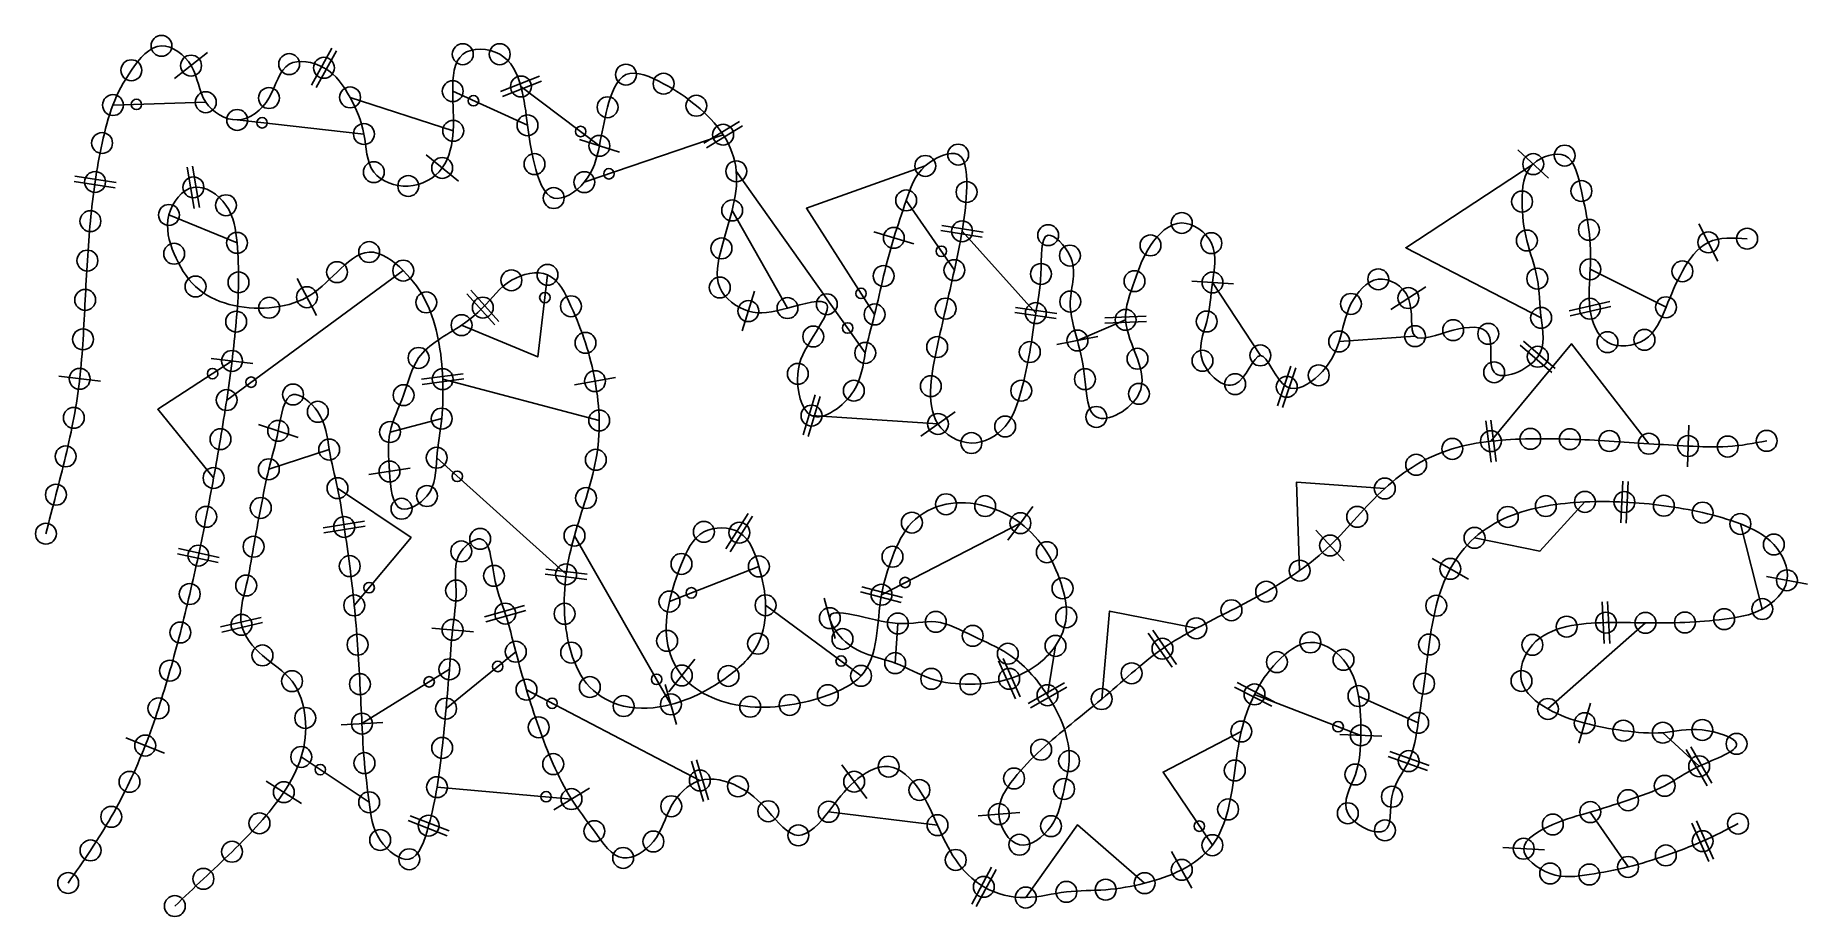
# Model space of a CAD drawing. Header units: inches. Extents: x 0.2 to 10.8, y 0.1 to 5.4.
import ezdxf

# ---------------------------------------------------------------- set-up
doc = ezdxf.new("R2010")
doc.units = ezdxf.units.IN
for name, color, linetype in [('Events_T26', 11, 'Continuous'), ('Events_T27', 28, 'Continuous'), ('Events_T28', 14, 'Continuous'), ('Holes_T26', 149, 'Continuous'), ('Holes_T27', 96, 'Continuous'), ('Holes_T28', 81, 'Continuous'), ('NumMarks_T26', 17, 'Continuous'), ('NumMarks_T27', 12, 'Continuous'), ('NumMarks_T28', 8, 'Continuous'), ('RampingMarks_T26', 30, 'Continuous'), ('RampingMarks_T27', 10, 'Continuous'), ('RampingMarks_T28', 25, 'Continuous'), ('TrackPath_T26', 9, 'Continuous'), ('TrackPath_T27', 57, 'Continuous'), ('TrackPath_T28', 29, 'Continuous')]:
    doc.layers.add(name, color=color, linetype=linetype)

msp = doc.modelspace()

# ---------------------------------------------------------------- linework, layer by layer
at = {"layer": 'Events_T26'}
for points in [[(1.394, 4.156), (0.987, 4.323)], [(1.332, 3.216), (2.388, 3.99)], [(2.737, 3.664), (3.192, 3.474), (3.251, 3.965)], [(8.893, 2.97), (9.374, 3.553), (9.837, 2.955)], [(1.254, 2.75), (0.92, 3.161), (1.364, 3.45)], [(2.624, 3.341), (3.56, 3.094)], [(2.618, 3.105), (2.309, 3.025)], [(2.588, 2.871), (3.362, 2.174)], [(7.749, 2.196), (7.73, 2.725), (8.258, 2.687)], [(5.248, 2.052), (6.079, 2.48)], [(3.412, 2.405), (3.989, 1.396)], [(4.515, 2.221), (3.98, 2.011)], [(4.555, 1.989), (5.126, 1.567)], [(6.565, 1.428), (6.612, 1.954), (7.131, 1.851)], [(5.33, 1.643), (5.346, 1.88)], [(6.289, 1.746), (6.241, 1.451)]]:
    msp.add_lwpolyline(points, dxfattribs=at)
at = {"layer": 'Events_T27'}
for points in [[(3.092, 5.091), (3.561, 4.736)], [(0.652, 4.98), (1.207, 4.997)], [(2.07, 5.026), (2.687, 4.826)], [(2.684, 5.063), (3.131, 4.859)], [(1.395, 4.891), (2.153, 4.807)], [(3.471, 4.519), (4.301, 4.803)], [(4.38, 4.584), (5.151, 3.498)], [(5.207, 3.728), (4.799, 4.363), (5.51, 4.616)], [(9.193, 3.708), (8.383, 4.127), (9.146, 4.627)], [(4.355, 4.35), (4.686, 3.766)], [(5.396, 4.41), (5.684, 3.993)], [(5.73, 4.225), (6.171, 3.736)], [(9.487, 3.998), (9.94, 3.771)], [(7.228, 3.919), (7.514, 3.483)], [(6.42, 3.572), (6.708, 3.696)], [(7.985, 3.566), (8.439, 3.598)], [(4.83, 3.123), (5.586, 3.073)]]:
    msp.add_lwpolyline(points, dxfattribs=at)
at = {"layer": 'Events_T28'}
for points in [[(1.584, 2.802), (1.945, 2.92)], [(1.995, 2.689), (2.435, 2.394), (2.095, 1.988)], [(8.795, 2.392), (9.186, 2.312), (9.455, 2.607)], [(10.385, 2.475), (10.516, 1.966)], [(9.817, 1.884), (9.234, 1.369)], [(2.644, 1.371), (3.061, 1.711)], [(2.141, 1.281), (2.664, 1.606)], [(3.125, 1.484), (4.162, 0.941)], [(7.479, 1.456), (8.115, 1.211)], [(8.101, 1.446), (8.458, 1.286)], [(7.227, 0.554), (6.932, 0.991), (7.4, 1.234)], [(9.921, 1.227), (10.138, 1.026)], [(1.778, 1.082), (2.184, 0.811)], [(2.59, 0.901), (3.394, 0.83)], [(4.932, 0.754), (5.583, 0.674)], [(9.487, 0.752), (9.713, 0.424)], [(6.111, 0.241), (6.42, 0.675), (6.822, 0.327)]]:
    msp.add_lwpolyline(points, dxfattribs=at)
at = {"layer": 'Holes_T26'}
for centre in [(1.133, 4.488), (0.987, 4.323), (1.328, 4.381), (1.018, 4.091), (1.394, 4.156), (2.184, 4.101), (1.992, 3.981), (2.388, 3.99), (1.146, 3.895), (1.403, 3.92), (3.035, 3.932), (3.251, 3.965), (1.586, 3.768), (1.812, 3.831), (2.526, 3.8), (2.864, 3.769), (3.391, 3.777), (1.389, 3.685), (2.737, 3.664), (3.478, 3.558), (1.364, 3.45), (2.48, 3.468), (2.624, 3.341), (2.39, 3.245), (3.535, 3.329), (1.332, 3.216), (2.309, 3.025), (2.618, 3.105), (3.56, 3.094), (1.295, 2.982), (8.662, 2.924), (8.893, 2.97), (9.129, 2.984), (9.365, 2.982), (9.601, 2.971), (9.837, 2.955), (10.072, 2.941), (10.309, 2.938), (10.542, 2.972), (2.588, 2.871), (3.54, 2.859), (8.446, 2.829), (1.254, 2.75), (2.306, 2.789), (2.53, 2.642), (3.481, 2.63), (5.634, 2.593), (8.258, 2.687), (1.21, 2.518), (2.378, 2.566), (5.43, 2.483), (5.868, 2.582), (8.093, 2.518), (3.412, 2.405), (4.186, 2.428), (4.398, 2.423), (6.079, 2.48), (1.163, 2.286), (5.314, 2.279), (6.237, 2.306), (7.931, 2.346), (3.362, 2.174), (4.052, 2.236), (4.515, 2.221), (7.749, 2.196), (6.331, 2.09), (7.549, 2.07), (1.111, 2.056), (3.98, 2.011), (4.555, 1.989), (5.248, 2.052), (7.341, 1.959), (3.353, 1.938), (4.939, 1.912), (5.346, 1.88), (5.573, 1.89), (6.353, 1.917), (7.131, 1.851), (1.055, 1.826), (3.966, 1.776), (4.51, 1.759), (5.015, 1.787), (5.794, 1.806), (6.289, 1.746), (3.392, 1.706), (5.33, 1.643), (6.004, 1.699), (6.929, 1.729), (0.993, 1.598), (4.054, 1.569), (4.333, 1.566), (5.126, 1.567), (5.546, 1.549), (6.012, 1.549), (6.744, 1.582), (3.504, 1.5), (4.927, 1.451), (5.779, 1.517), (6.241, 1.451), (6.565, 1.428), (0.924, 1.372), (3.706, 1.386), (3.989, 1.396), (4.463, 1.382), (4.699, 1.393), (0.845, 1.15), (6.203, 1.125), (6.37, 1.057), (0.751, 0.933), (6.041, 0.953), (6.34, 0.89), (0.642, 0.724), (5.95, 0.74), (6.262, 0.668), (0.518, 0.523), (6.073, 0.557), (0.384, 0.328)]:
    msp.add_circle(centre, 0.0625, dxfattribs=at)
at = {"layer": 'Holes_T27'}
for centre in [(0.942, 5.334), (2.744, 5.284), (2.965, 5.284), (0.762, 5.188), (1.119, 5.216), (1.706, 5.225), (1.914, 5.203), (3.72, 5.162), (2.07, 5.026), (2.684, 5.063), (3.092, 5.091), (3.945, 5.108), (0.652, 4.98), (1.207, 4.997), (1.585, 5.022), (3.61, 4.967), (4.141, 4.976), (1.395, 4.891), (2.687, 4.826), (3.131, 4.859), (0.587, 4.753), (2.153, 4.807), (3.561, 4.736), (4.301, 4.803), (2.621, 4.604), (3.173, 4.627), (5.51, 4.616), (5.707, 4.684), (9.146, 4.627), (9.334, 4.678), (0.545, 4.52), (2.212, 4.579), (2.418, 4.496), (3.471, 4.519), (4.38, 4.584), (3.288, 4.424), (5.396, 4.41), (5.757, 4.46), (9.079, 4.403), (9.434, 4.466), (0.517, 4.286), (4.355, 4.35), (5.322, 4.186), (5.73, 4.225), (6.245, 4.202), (7.044, 4.275), (9.479, 4.234), (10.425, 4.181), (4.291, 4.123), (6.375, 4.08), (6.857, 4.141), (7.221, 4.154), (9.108, 4.17), (10.193, 4.159), (0.499, 4.05), (5.684, 3.993), (6.202, 3.97), (9.487, 3.998), (10.038, 3.986), (4.281, 3.889), (5.261, 3.958), (6.761, 3.927), (7.228, 3.919), (8.219, 3.938), (9.17, 3.942), (0.486, 3.815), (4.686, 3.766), (4.921, 3.789), (5.632, 3.763), (6.377, 3.805), (8.056, 3.791), (8.399, 3.826), (9.485, 3.762), (9.94, 3.771), (4.452, 3.748), (5.207, 3.728), (6.171, 3.736), (6.708, 3.696), (7.193, 3.686), (9.193, 3.708), (0.473, 3.579), (4.84, 3.596), (6.42, 3.572), (7.985, 3.566), (8.439, 3.598), (8.667, 3.634), (8.877, 3.612), (9.59, 3.562), (9.811, 3.576), (5.151, 3.498), (5.581, 3.533), (6.135, 3.503), (6.779, 3.463), (7.168, 3.451), (7.514, 3.483), (9.173, 3.475), (0.453, 3.343), (4.748, 3.373), (6.465, 3.341), (7.863, 3.364), (8.912, 3.382), (5.083, 3.272), (5.543, 3.299), (6.084, 3.272), (6.788, 3.253), (7.363, 3.311), (7.672, 3.295), (4.83, 3.123), (0.418, 3.11), (5.586, 3.073), (5.988, 3.058), (6.533, 3.115), (5.786, 2.959), (0.369, 2.879), (0.311, 2.65), (0.251, 2.417)]:
    msp.add_circle(centre, 0.0625, dxfattribs=at)
at = {"layer": 'Holes_T28'}
for centre in [(1.729, 3.249), (1.877, 3.146), (1.64, 3.032), (1.945, 2.92), (1.584, 2.802), (1.995, 2.689), (9.455, 2.607), (9.691, 2.606), (1.536, 2.571), (8.994, 2.517), (9.221, 2.582), (9.927, 2.584), (10.159, 2.543), (2.035, 2.457), (2.848, 2.386), (8.795, 2.392), (10.385, 2.475), (1.493, 2.339), (2.735, 2.311), (10.585, 2.352), (2.068, 2.223), (2.931, 2.165), (8.65, 2.207), (1.449, 2.107), (2.704, 2.077), (10.663, 2.138), (2.095, 1.988), (8.566, 1.986), (10.516, 1.966), (1.421, 1.872), (2.998, 1.939), (9.346, 1.861), (9.581, 1.885), (9.817, 1.884), (10.053, 1.886), (10.288, 1.906), (2.115, 1.753), (2.683, 1.842), (7.813, 1.767), (8.523, 1.754), (9.141, 1.752), (1.546, 1.689), (3.061, 1.711), (7.613, 1.649), (8.011, 1.663), (1.723, 1.535), (2.664, 1.606), (9.076, 1.536), (2.129, 1.517), (3.125, 1.484), (7.479, 1.456), (8.101, 1.446), (8.493, 1.52), (2.644, 1.371), (9.234, 1.369), (1.802, 1.315), (2.141, 1.281), (3.198, 1.259), (7.4, 1.234), (8.115, 1.211), (8.458, 1.286), (9.454, 1.284), (9.685, 1.239), (9.921, 1.227), (10.157, 1.243), (2.621, 1.136), (10.362, 1.16), (1.778, 1.082), (2.156, 1.045), (3.285, 1.039), (5.291, 1.024), (7.361, 1.001), (8.401, 1.057), (10.138, 1.026), (2.59, 0.901), (4.162, 0.941), (4.39, 0.906), (5.085, 0.934), (8.082, 0.977), (9.932, 0.909), (1.674, 0.871), (2.184, 0.811), (3.394, 0.83), (3.991, 0.787), (5.475, 0.884), (8.301, 0.844), (9.713, 0.823), (1.528, 0.685), (4.571, 0.757), (4.932, 0.754), (7.321, 0.768), (8.037, 0.745), (9.487, 0.752), (10.371, 0.683), (2.25, 0.585), (2.54, 0.671), (3.531, 0.638), (3.884, 0.576), (4.751, 0.613), (5.583, 0.674), (8.259, 0.643), (9.263, 0.678), (10.159, 0.578), (1.364, 0.515), (2.424, 0.47), (3.703, 0.478), (7.227, 0.554), (9.089, 0.533), (9.939, 0.493), (5.692, 0.466), (7.044, 0.407), (9.247, 0.385), (9.481, 0.379), (9.713, 0.424), (1.193, 0.353), (5.86, 0.305), (6.354, 0.275), (6.589, 0.288), (6.822, 0.327), (1.022, 0.19), (6.111, 0.241)]:
    msp.add_circle(centre, 0.0625, dxfattribs=at)
at = {"layer": 'NumMarks_T26'}
for points in [[(1.138, 4.362), (1.096, 4.608)], [(1.169, 4.367), (1.127, 4.614)], [(1.754, 3.942), (1.87, 3.721)], [(2.769, 3.852), (2.936, 3.665)], [(2.792, 3.873), (2.959, 3.686)], [(1.24, 3.465), (1.488, 3.435)], [(2.746, 3.373), (2.498, 3.34)], [(2.75, 3.342), (2.502, 3.309)], [(3.658, 3.35), (3.412, 3.307)], [(8.862, 3.092), (8.894, 2.844)], [(8.893, 3.096), (8.925, 2.848)], [(10.077, 3.066), (10.068, 2.816)], [(2.183, 2.771), (2.43, 2.808)], [(6.154, 2.58), (6.004, 2.379)], [(4.318, 2.326), (4.451, 2.537)], [(4.344, 2.309), (4.477, 2.521)], [(7.846, 2.438), (8.016, 2.255)], [(1.037, 2.297), (1.282, 2.245)], [(1.044, 2.328), (1.288, 2.275)], [(3.485, 2.143), (3.237, 2.174)], [(3.488, 2.174), (3.24, 2.205)], [(4.905, 2.032), (4.972, 1.791)], [(5.123, 2.069), (5.365, 2.005)], [(5.131, 2.099), (5.373, 2.035)], [(6.844, 1.823), (6.987, 1.618)], [(6.87, 1.84), (7.013, 1.635)], [(4.132, 1.667), (3.977, 1.471)], [(6.049, 1.429), (5.947, 1.657)], [(6.078, 1.442), (5.975, 1.67)], [(3.954, 1.516), (4.023, 1.276)], [(6.342, 1.526), (6.125, 1.402)], [(6.357, 1.499), (6.14, 1.375)], [(0.728, 1.196), (0.961, 1.104)], [(5.826, 0.729), (6.075, 0.75)]]:
    msp.add_lwpolyline(points, dxfattribs=at)
at = {"layer": 'NumMarks_T27'}
for points in [[(1.96, 5.32), (1.84, 5.1)], [(1.988, 5.305), (1.868, 5.085)], [(1.217, 5.294), (1.021, 5.139)], [(3.202, 5.152), (2.969, 5.061)], [(3.214, 5.122), (2.981, 5.031)], [(4.399, 4.882), (4.186, 4.752)], [(3.442, 4.774), (3.681, 4.699)], [(4.416, 4.855), (4.202, 4.725)], [(2.525, 4.683), (2.718, 4.525)], [(9.054, 4.713), (9.237, 4.542)], [(0.419, 4.523), (0.666, 4.486)], [(0.424, 4.554), (0.671, 4.517)], [(5.856, 4.221), (5.609, 4.26)], [(10.136, 4.27), (10.249, 4.047)], [(5.202, 4.222), (5.441, 4.15)], [(5.851, 4.191), (5.604, 4.229)], [(7.353, 3.912), (7.104, 3.926)], [(4.488, 3.868), (4.415, 3.629)], [(8.504, 3.894), (8.294, 3.758)], [(6.045, 3.739), (6.292, 3.703)], [(6.05, 3.77), (6.297, 3.734)], [(6.583, 3.707), (6.832, 3.717)], [(9.603, 3.806), (9.36, 3.749)], [(9.61, 3.776), (9.367, 3.719)], [(6.584, 3.676), (6.834, 3.686)], [(6.542, 3.596), (6.297, 3.549)], [(9.068, 3.544), (9.257, 3.381)], [(9.088, 3.568), (9.278, 3.405)], [(7.697, 3.419), (7.617, 3.182)], [(7.727, 3.409), (7.647, 3.172)], [(0.329, 3.358), (0.577, 3.329)], [(4.851, 3.247), (4.779, 3.008)], [(4.881, 3.238), (4.809, 2.999)], [(5.688, 3.145), (5.484, 3)]]:
    msp.add_lwpolyline(points, dxfattribs=at)
at = {"layer": 'NumMarks_T28'}
for points in [[(1.522, 3.07), (1.759, 2.993)], [(9.682, 2.731), (9.67, 2.481)], [(9.713, 2.73), (9.701, 2.48)], [(2.156, 2.491), (1.909, 2.452)], [(2.161, 2.461), (1.914, 2.422)], [(8.541, 2.268), (8.759, 2.145)], [(10.786, 2.116), (10.54, 2.16)], [(1.295, 1.859), (1.539, 1.916)], [(3.114, 1.988), (2.873, 1.919)], [(3.122, 1.958), (2.882, 1.889)], [(9.571, 1.76), (9.559, 2.009)], [(9.603, 1.761), (9.59, 2.011)], [(1.303, 1.829), (1.546, 1.885)], [(2.559, 1.852), (2.808, 1.831)], [(7.36, 1.499), (7.583, 1.385)], [(7.375, 1.527), (7.597, 1.412)], [(9.488, 1.404), (9.419, 1.164)], [(2.266, 1.288), (2.017, 1.274)], [(8.24, 1.206), (7.99, 1.216)], [(4.141, 1.065), (4.213, 0.825)], [(8.278, 1.085), (8.514, 1.001)], [(8.289, 1.114), (8.524, 1.03)], [(10.187, 0.91), (10.061, 1.126)], [(10.214, 0.926), (10.088, 1.142)], [(4.111, 1.056), (4.183, 0.816)], [(5.01, 1.034), (5.16, 0.834)], [(1.568, 0.937), (1.78, 0.804)], [(3.501, 0.896), (3.288, 0.765)], [(2.418, 0.701), (2.651, 0.611)], [(2.429, 0.73), (2.663, 0.64)], [(10.095, 0.686), (10.196, 0.457)], [(10.123, 0.699), (10.224, 0.47)], [(9.214, 0.526), (8.965, 0.54)], [(6.983, 0.516), (7.105, 0.298)], [(5.906, 0.423), (5.788, 0.202)], [(5.933, 0.408), (5.815, 0.188)]]:
    msp.add_lwpolyline(points, dxfattribs=at)
at = {"layer": 'RampingMarks_T26'}
for centre in [(3.235, 3.829), (1.248, 3.374), (1.478, 3.323), (2.711, 2.76), (5.389, 2.125), (4.111, 2.063), (5.007, 1.655), (3.903, 1.546)]:
    msp.add_circle(centre, 0.0312, dxfattribs=at)
at = {"layer": 'RampingMarks_T27'}
for centre in [(0.792, 4.984), (2.808, 5.006), (1.544, 4.874), (3.449, 4.822), (3.618, 4.569), (5.606, 4.106), (5.126, 3.854), (5.046, 3.647)]:
    msp.add_circle(centre, 0.0312, dxfattribs=at)
at = {"layer": 'RampingMarks_T28'}
for centre in [(2.184, 2.094), (2.953, 1.623), (2.543, 1.531), (3.278, 1.403), (7.979, 1.263), (1.892, 1.006), (3.242, 0.844), (7.149, 0.668)]:
    msp.add_circle(centre, 0.0312, dxfattribs=at)
at = {"layer": 'TrackPath_T26'}
msp.add_spline([(0.384, 0.328), (0.518, 0.523), (0.642, 0.724), (0.751, 0.933), (0.845, 1.15), (0.924, 1.372), (0.993, 1.598), (1.055, 1.826), (1.111, 2.056), (1.163, 2.286), (1.21, 2.518), (1.254, 2.75), (1.295, 2.982), (1.332, 3.216), (1.364, 3.45), (1.389, 3.685), (1.403, 3.92), (1.394, 4.156), (1.328, 4.381), (1.133, 4.488), (0.987, 4.323), (1.018, 4.091), (1.146, 3.895), (1.586, 3.768), (1.812, 3.831), (1.992, 3.981), (2.184, 4.101), (2.388, 3.99), (2.526, 3.8), (2.624, 3.341), (2.618, 3.105), (2.588, 2.871), (2.53, 2.642), (2.378, 2.566), (2.306, 2.789), (2.309, 3.025), (2.39, 3.245), (2.48, 3.468), (2.737, 3.664), (2.864, 3.769), (3.035, 3.932), (3.251, 3.965), (3.391, 3.777), (3.478, 3.558), (3.535, 3.329), (3.56, 3.094), (3.54, 2.859), (3.481, 2.63), (3.412, 2.405), (3.362, 2.174), (3.353, 1.938), (3.392, 1.706), (3.504, 1.5), (3.706, 1.386), (3.989, 1.396), (4.333, 1.566), (4.51, 1.759), (4.555, 1.989), (4.515, 2.221), (4.398, 2.423), (4.186, 2.428), (4.052, 2.236), (3.98, 2.011), (3.966, 1.776), (4.054, 1.569), (4.463, 1.382), (4.699, 1.393), (4.927, 1.451), (5.126, 1.567), (5.248, 2.052), (5.314, 2.279), (5.43, 2.483), (5.634, 2.593), (5.868, 2.582), (6.079, 2.48), (6.237, 2.306), (6.331, 2.09), (6.353, 1.917), (6.289, 1.746), (6.012, 1.549), (5.779, 1.517), (5.546, 1.549), (5.33, 1.643), (5.015, 1.787), (4.939, 1.912), (5.346, 1.88), (5.573, 1.89), (5.794, 1.806), (6.004, 1.699), (6.241, 1.451), (6.37, 1.057), (6.34, 0.89), (6.262, 0.668), (6.073, 0.557), (5.95, 0.74), (6.041, 0.953), (6.203, 1.125), (6.565, 1.428), (6.744, 1.582), (6.929, 1.729), (7.131, 1.851), (7.341, 1.959), (7.549, 2.07), (7.749, 2.196), (7.931, 2.346), (8.093, 2.518), (8.258, 2.687), (8.446, 2.829), (8.662, 2.924), (8.893, 2.97), (9.129, 2.984), (9.365, 2.982), (9.601, 2.971), (9.837, 2.955), (10.072, 2.941), (10.309, 2.938), (10.542, 2.972)], degree=3, dxfattribs=at)
at = {"layer": 'TrackPath_T27'}
msp.add_spline([(0.251, 2.417), (0.311, 2.65), (0.369, 2.879), (0.418, 3.11), (0.453, 3.343), (0.473, 3.579), (0.486, 3.815), (0.499, 4.05), (0.517, 4.286), (0.545, 4.52), (0.587, 4.753), (0.652, 4.98), (0.762, 5.188), (0.942, 5.334), (1.119, 5.216), (1.207, 4.997), (1.395, 4.891), (1.585, 5.022), (1.706, 5.225), (1.914, 5.203), (2.07, 5.026), (2.153, 4.807), (2.212, 4.579), (2.418, 4.496), (2.621, 4.604), (2.687, 4.826), (2.684, 5.063), (2.744, 5.284), (2.965, 5.284), (3.092, 5.091), (3.131, 4.859), (3.173, 4.627), (3.288, 4.424), (3.471, 4.519), (3.561, 4.736), (3.61, 4.967), (3.72, 5.162), (3.945, 5.108), (4.141, 4.976), (4.301, 4.803), (4.38, 4.584), (4.355, 4.35), (4.291, 4.123), (4.281, 3.889), (4.452, 3.748), (4.686, 3.766), (4.921, 3.789), (4.84, 3.596), (4.748, 3.373), (4.83, 3.123), (5.083, 3.272), (5.151, 3.498), (5.207, 3.728), (5.261, 3.958), (5.322, 4.186), (5.396, 4.41), (5.51, 4.616), (5.707, 4.684), (5.757, 4.46), (5.73, 4.225), (5.684, 3.993), (5.632, 3.763), (5.581, 3.533), (5.543, 3.299), (5.586, 3.073), (5.786, 2.959), (5.988, 3.058), (6.084, 3.272), (6.135, 3.503), (6.171, 3.736), (6.202, 3.97), (6.245, 4.202), (6.375, 4.08), (6.377, 3.805), (6.42, 3.572), (6.465, 3.341), (6.533, 3.115), (6.788, 3.253), (6.779, 3.463), (6.708, 3.696), (6.761, 3.927), (6.857, 4.141), (7.044, 4.275), (7.221, 4.154), (7.228, 3.919), (7.193, 3.686), (7.168, 3.451), (7.363, 3.311), (7.514, 3.483), (7.672, 3.295), (7.863, 3.364), (7.985, 3.566), (8.056, 3.791), (8.219, 3.938), (8.399, 3.826), (8.439, 3.598), (8.667, 3.634), (8.877, 3.612), (8.912, 3.382), (9.173, 3.475), (9.193, 3.708), (9.17, 3.942), (9.108, 4.17), (9.079, 4.403), (9.146, 4.627), (9.334, 4.678), (9.434, 4.466), (9.479, 4.234), (9.487, 3.998), (9.485, 3.762), (9.59, 3.562), (9.811, 3.576), (9.94, 3.771), (10.038, 3.986), (10.193, 4.159), (10.425, 4.181)], degree=3, dxfattribs=at)
at = {"layer": 'TrackPath_T28'}
msp.add_spline([(1.022, 0.19), (1.193, 0.353), (1.364, 0.515), (1.528, 0.685), (1.674, 0.871), (1.778, 1.082), (1.802, 1.315), (1.723, 1.535), (1.546, 1.689), (1.421, 1.872), (1.449, 2.107), (1.493, 2.339), (1.536, 2.571), (1.584, 2.802), (1.64, 3.032), (1.729, 3.249), (1.877, 3.146), (1.945, 2.92), (1.995, 2.689), (2.035, 2.457), (2.068, 2.223), (2.095, 1.988), (2.115, 1.753), (2.129, 1.517), (2.141, 1.281), (2.156, 1.045), (2.184, 0.811), (2.25, 0.585), (2.424, 0.47), (2.54, 0.671), (2.59, 0.901), (2.621, 1.136), (2.644, 1.371), (2.664, 1.606), (2.683, 1.842), (2.704, 2.077), (2.735, 2.311), (2.848, 2.386), (2.931, 2.165), (2.998, 1.939), (3.061, 1.711), (3.125, 1.484), (3.198, 1.259), (3.285, 1.039), (3.394, 0.83), (3.531, 0.638), (3.703, 0.478), (3.884, 0.576), (3.991, 0.787), (4.162, 0.941), (4.39, 0.906), (4.571, 0.757), (4.751, 0.613), (4.932, 0.754), (5.085, 0.934), (5.291, 1.024), (5.475, 0.884), (5.583, 0.674), (5.692, 0.466), (5.86, 0.305), (6.111, 0.241), (6.354, 0.275), (6.589, 0.288), (6.822, 0.327), (7.044, 0.407), (7.227, 0.554), (7.321, 0.768), (7.361, 1.001), (7.4, 1.234), (7.479, 1.456), (7.613, 1.649), (7.813, 1.767), (8.011, 1.663), (8.101, 1.446), (8.115, 1.211), (8.082, 0.977), (8.037, 0.745), (8.259, 0.643), (8.301, 0.844), (8.401, 1.057), (8.458, 1.286), (8.493, 1.52), (8.523, 1.754), (8.566, 1.986), (8.65, 2.207), (8.795, 2.392), (8.994, 2.517), (9.221, 2.582), (9.455, 2.607), (9.691, 2.606), (9.927, 2.584), (10.159, 2.543), (10.385, 2.475), (10.585, 2.352), (10.663, 2.138), (10.516, 1.966), (10.288, 1.906), (10.053, 1.886), (9.817, 1.884), (9.581, 1.885), (9.346, 1.861), (9.141, 1.752), (9.076, 1.536), (9.234, 1.369), (9.454, 1.284), (9.685, 1.239), (9.921, 1.227), (10.157, 1.243), (10.362, 1.16), (10.138, 1.026), (9.932, 0.909), (9.713, 0.823), (9.487, 0.752), (9.263, 0.678), (9.089, 0.533), (9.247, 0.385), (9.481, 0.379), (9.713, 0.424), (9.939, 0.493), (10.159, 0.578), (10.371, 0.683)], degree=3, dxfattribs=at)

doc.saveas('drawing.dxf')
